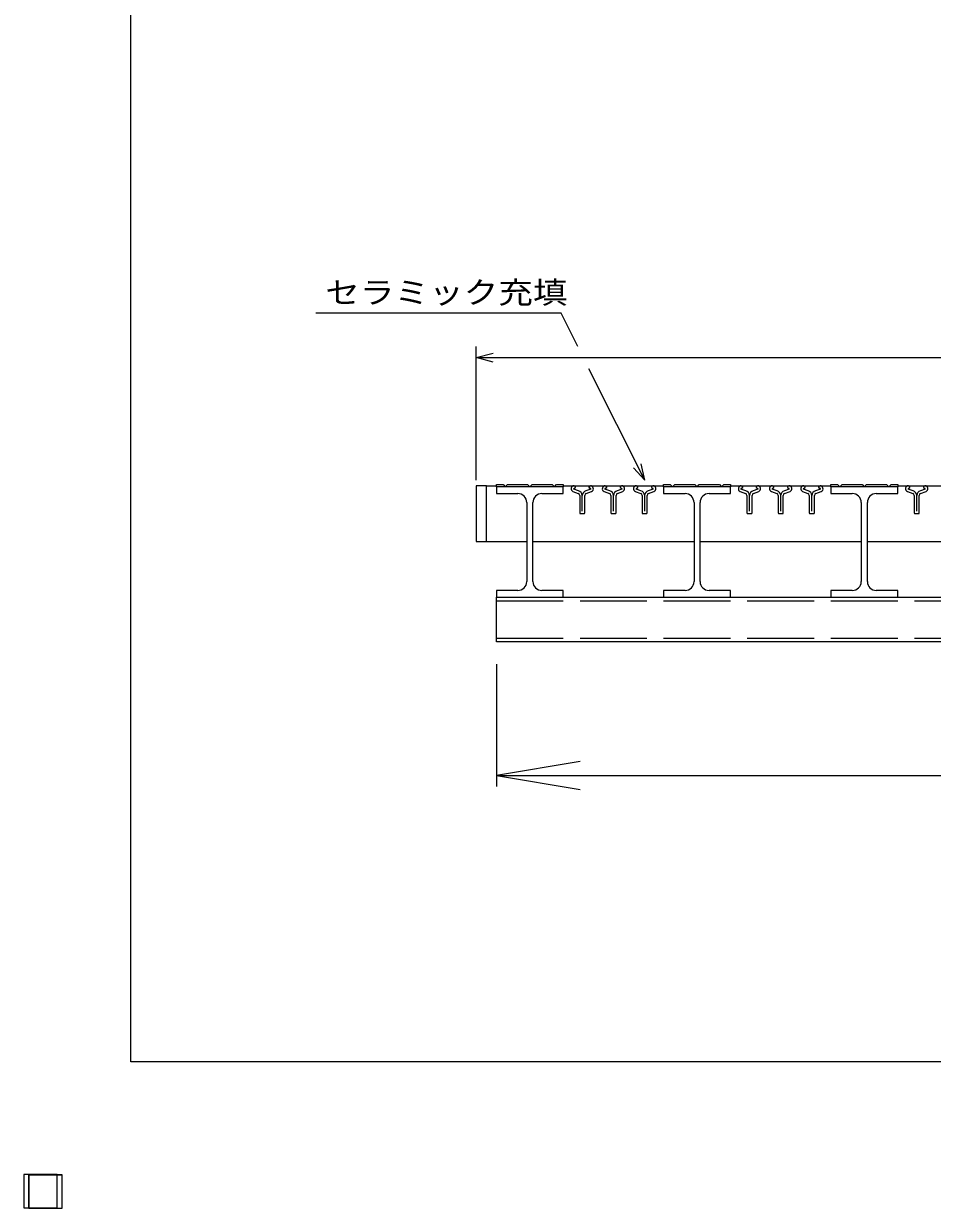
# Model space of a CAD drawing. Units: millimetres at full size, sheet at 1:10; details may follow other scales. Extents: x -1820 to 1736, y -1283 to 1048.
# Drawn here: x -1820 to -1005, y -1283 to -220 of the extents above; entities that cross this region are included whole.
import ezdxf
from ezdxf.enums import TextEntityAlignment as Align

# ---------------------------------------------------------------- set-up
doc = ezdxf.new("R2010")
doc.units = ezdxf.units.MM
doc.header["$LTSCALE"] = 10
doc.linetypes.add('DASHED', pattern=[7.5, 6, -1.5])
for name, color, linetype, lineweight in [('CADPAC_LAYER_0000', 150, 'Continuous', 25), ('CADPAC_LAYER_0016', 3, 'Continuous', 25), ('CADPAC_LAYER_0022', 4, 'Continuous', 25), ('CADPAC_LAYER_0032', 4, 'Continuous', 25)]:
    doc.layers.add(name, color=color, linetype=linetype, lineweight=lineweight)
doc.styles.add('ベクトル', font='')
doc.styles.get('ベクトル').set_extended_font_data('ベクトル')

# ---------------------------------------------------------------- blocks, each defined once
blk = doc.blocks.new('open_arrow')
at = {"color": 0, "linetype": 'Continuous', "lineweight": -2}
blk.add_lwpolyline([(7.5, 1.25), (0, 0), (7.5, -1.25)], dxfattribs=at)

msp = doc.modelspace()

# ---------------------------------------------------------------- linework, layer by layer
at = {"layer": 'CADPAC_LAYER_0000'}
for p, q in [((-1724, -1151.5), (-1724, 1048.5)), ((1736, -1151.5), (-1724, -1151.5))]:
    msp.add_line(p, q, dxfattribs=at)
at = {"layer": 'CADPAC_LAYER_0016'}
for p, q in [((-1414, -634.5), (-1414, -684.5)), ((-1405, -634.5), (-1414, -634.5)), ((-1405, -684.5), (-1405, -634.5)), ((-1405, -634.5), (-1396, -634.5)), ((-1396, -635.5), (-1396, -633.5)), ((-1396, -633.5), (-1390, -633.5)), ((-1396, -635.5), (-1396, -641.5)), ((-1336, -635.5), (-1396, -635.5)), ((-1390, -633.5), (-1388, -635.5)), ((-1388, -635.5), (-1386, -633.5)), ((-1386, -633.5), (-1368, -633.5)), ((-1368, -633.5), (-1366, -635.5)), ((-1366, -635.5), (-1364, -633.5)), ((-1364, -633.5), (-1346, -633.5)), ((-1346, -633.5), (-1344, -635.5)), ((-1344, -635.5), (-1342, -633.5)), ((-1342, -633.5), (-1336, -633.5)), ((-1336, -633.5), (-1336, -635.5)), ((-1336, -634.5), (-1246, -634.5)), ((-1336, -641.5), (-1336, -635.5)), ((-1322.3, -639.03), (-1326.62, -637.51)), ((-1326.46, -636.81), (-1325.02, -636.11)), ((-1325.02, -636.11), (-1325.02, -635.88)), ((-1311.4, -637.51), (-1315.72, -639.03)), ((-1313, -635.88), (-1313, -636.11)), ((-1313, -636.11), (-1311.56, -636.81)), ((-1294.3, -639.03), (-1298.62, -637.51)), ((-1298.46, -636.81), (-1297.02, -636.11)), ((-1297.02, -636.11), (-1297.02, -635.88)), ((-1283.4, -637.51), (-1287.72, -639.03)), ((-1285, -635.88), (-1285, -636.11)), ((-1285, -636.11), (-1283.56, -636.81)), ((-1266.3, -639.03), (-1270.62, -637.51)), ((-1270.46, -636.81), (-1269.02, -636.11)), ((-1269.02, -636.11), (-1269.02, -635.88)), ((-1255.4, -637.51), (-1259.72, -639.03)), ((-1257, -635.88), (-1257, -636.11)), ((-1257, -636.11), (-1255.56, -636.81)), ((-1246, -635.5), (-1246, -633.5)), ((-1246, -633.5), (-1240, -633.5)), ((-1246, -635.5), (-1246, -641.5)), ((-1186, -635.5), (-1246, -635.5)), ((-1240, -633.5), (-1238, -635.5)), ((-1238, -635.5), (-1236, -633.5)), ((-1236, -633.5), (-1218, -633.5)), ((-1218, -633.5), (-1216, -635.5)), ((-1216, -635.5), (-1214, -633.5)), ((-1214, -633.5), (-1196, -633.5)), ((-1196, -633.5), (-1194, -635.5)), ((-1194, -635.5), (-1192, -633.5)), ((-1192, -633.5), (-1186, -633.5)), ((-1186, -633.5), (-1186, -635.5)), ((-1186, -634.5), (-1096, -634.5)), ((-1186, -641.5), (-1186, -635.5)), ((-1172.3, -639.03), (-1176.62, -637.51)), ((-1176.46, -636.81), (-1175.02, -636.11)), ((-1175.02, -636.11), (-1175.02, -635.88)), ((-1161.4, -637.51), (-1165.72, -639.03)), ((-1163, -635.88), (-1163, -636.11)), ((-1163, -636.11), (-1161.56, -636.81)), ((-1144.3, -639.03), (-1148.62, -637.51)), ((-1148.46, -636.81), (-1147.02, -636.11)), ((-1147.02, -636.11), (-1147.02, -635.88)), ((-1133.4, -637.51), (-1137.72, -639.03)), ((-1135, -635.88), (-1135, -636.11)), ((-1135, -636.11), (-1133.56, -636.81)), ((-1116.3, -639.03), (-1120.62, -637.51)), ((-1120.46, -636.81), (-1119.02, -636.11)), ((-1119.02, -636.11), (-1119.02, -635.88)), ((-1105.4, -637.51), (-1109.72, -639.03)), ((-1107, -635.88), (-1107, -636.11)), ((-1107, -636.11), (-1105.56, -636.81)), ((-1096, -635.5), (-1096, -633.5)), ((-1096, -633.5), (-1090, -633.5)), ((-1096, -635.5), (-1096, -641.5)), ((-1036, -635.5), (-1096, -635.5)), ((-1090, -633.5), (-1088, -635.5)), ((-1088, -635.5), (-1086, -633.5)), ((-1086, -633.5), (-1068, -633.5)), ((-1068, -633.5), (-1066, -635.5)), ((-1066, -635.5), (-1064, -633.5)), ((-1064, -633.5), (-1046, -633.5)), ((-1046, -633.5), (-1044, -635.5)), ((-1044, -635.5), (-1042, -633.5)), ((-1042, -633.5), (-1036, -633.5)), ((-1036, -633.5), (-1036, -635.5)), ((-1036, -634.5), (-946, -634.5)), ((-1036, -641.5), (-1036, -635.5)), ((-1022.3, -639.03), (-1026.62, -637.51)), ((-1026.46, -636.81), (-1025.02, -636.11)), ((-1025.02, -636.11), (-1025.02, -635.88)), ((-1011.4, -637.51), (-1015.72, -639.03)), ((-1013, -635.88), (-1013, -636.11)), ((-1013, -636.11), (-1011.56, -636.81)), ((-1396, -641.5), (-1376.75, -641.5)), ((-1355.25, -641.5), (-1336, -641.5)), ((-1327.38, -639.68), (-1322.51, -641.39)), ((-1321.31, -643.09), (-1321.31, -658.81)), ((-1319, -657.21), (-1319, -643.14)), ((-1316.71, -658.81), (-1316.71, -643.09)), ((-1315.51, -641.39), (-1310.64, -639.68)), ((-1299.38, -639.68), (-1294.51, -641.39)), ((-1293.31, -643.09), (-1293.31, -658.81)), ((-1291, -657.21), (-1291, -643.14)), ((-1288.71, -658.81), (-1288.71, -643.09)), ((-1287.51, -641.39), (-1282.64, -639.68)), ((-1271.38, -639.68), (-1266.51, -641.39)), ((-1265.31, -643.09), (-1265.31, -658.81)), ((-1263, -657.21), (-1263, -643.14)), ((-1260.71, -658.81), (-1260.71, -643.09)), ((-1259.51, -641.39), (-1254.64, -639.68)), ((-1246, -641.5), (-1226.75, -641.5)), ((-1205.25, -641.5), (-1186, -641.5)), ((-1177.38, -639.68), (-1172.51, -641.39)), ((-1171.31, -643.09), (-1171.31, -658.81)), ((-1169, -657.21), (-1169, -643.14)), ((-1166.71, -658.81), (-1166.71, -643.09)), ((-1165.51, -641.39), (-1160.64, -639.68)), ((-1149.38, -639.68), (-1144.51, -641.39)), ((-1143.31, -643.09), (-1143.31, -658.81)), ((-1141, -657.21), (-1141, -643.14)), ((-1138.71, -658.81), (-1138.71, -643.09)), ((-1137.51, -641.39), (-1132.64, -639.68)), ((-1121.38, -639.68), (-1116.51, -641.39)), ((-1115.31, -643.09), (-1115.31, -658.81)), ((-1113, -657.21), (-1113, -643.14)), ((-1110.71, -658.81), (-1110.71, -643.09)), ((-1109.51, -641.39), (-1104.64, -639.68)), ((-1096, -641.5), (-1076.75, -641.5)), ((-1055.25, -641.5), (-1036, -641.5)), ((-1027.38, -639.68), (-1022.51, -641.39)), ((-1021.31, -643.09), (-1021.31, -658.81)), ((-1019, -657.21), (-1019, -643.14)), ((-1016.71, -658.81), (-1016.71, -643.09)), ((-1015.51, -641.39), (-1010.64, -639.68)), ((-1368.75, -649.5), (-1368.75, -720.5)), ((-1363.25, -720.5), (-1363.25, -649.5)), ((-1218.75, -649.5), (-1218.75, -720.5)), ((-1213.25, -720.5), (-1213.25, -649.5)), ((-1068.75, -649.5), (-1068.75, -720.5)), ((-1063.25, -720.5), (-1063.25, -649.5)), ((-1320.61, -659.51), (-1317.41, -659.51)), ((-1292.61, -659.51), (-1289.41, -659.51)), ((-1264.61, -659.51), (-1261.41, -659.51)), ((-1170.61, -659.51), (-1167.41, -659.51)), ((-1142.61, -659.51), (-1139.41, -659.51)), ((-1114.61, -659.51), (-1111.41, -659.51)), ((-1020.61, -659.51), (-1017.41, -659.51)), ((-1414, -684.5), (-1405, -684.5)), ((-1405, -684.5), (-1368.75, -684.5)), ((-1363.25, -684.5), (-1218.75, -684.5)), ((-1213.25, -684.5), (-1068.75, -684.5)), ((-1063.25, -684.5), (-918.75, -684.5)), ((-1376.75, -728.5), (-1396, -728.5)), ((-1396, -728.5), (-1396, -734.5)), ((-1336, -728.5), (-1355.25, -728.5)), ((-1336, -734.5), (-1336, -728.5)), ((-1226.75, -728.5), (-1246, -728.5)), ((-1246, -728.5), (-1246, -734.5)), ((-1186, -728.5), (-1205.25, -728.5)), ((-1186, -734.5), (-1186, -728.5)), ((-1076.75, -728.5), (-1096, -728.5)), ((-1096, -728.5), (-1096, -734.5)), ((-1036, -728.5), (-1055.25, -728.5)), ((-1036, -734.5), (-1036, -728.5)), ((-1396, -734.5), (-1336, -734.5)), ((-1396, -734.5), (-436, -734.5)), ((-1396, -774.5), (-1396, -734.5)), ((-1246, -734.5), (-1186, -734.5)), ((-1096, -734.5), (-1036, -734.5)), ((-436, -774.5), (-1396, -774.5)), ((-1815.5, -1252.95), (-1785.5, -1252.95)), ((-1815.5, -1282.95), (-1815.5, -1252.95)), ((-1815.5, -1252.95), (-1785.5, -1252.95)), ((-1815.5, -1282.95), (-1815.5, -1252.95)), ((-1815.5, -1252.95), (-1785.5, -1252.95)), ((-1815.5, -1282.95), (-1815.5, -1252.95)), ((-1815.5, -1252.95), (-1785.5, -1252.95)), ((-1815.5, -1282.95), (-1815.5, -1252.95)), ((-1815.5, -1252.95), (-1785.5, -1252.95)), ((-1815.5, -1282.95), (-1815.5, -1252.95)), ((-1785.5, -1282.95), (-1785.5, -1252.95)), ((-1785.5, -1282.95), (-1785.5, -1252.95)), ((-1785.5, -1282.95), (-1785.5, -1252.95)), ((-1785.5, -1282.95), (-1785.5, -1252.95)), ((-1785.5, -1282.95), (-1785.5, -1252.95)), ((-1815.5, -1282.95), (-1785.5, -1282.95)), ((-1815.5, -1282.95), (-1785.5, -1282.95)), ((-1815.5, -1282.95), (-1785.5, -1282.95)), ((-1815.5, -1282.95), (-1785.5, -1282.95)), ((-1815.5, -1282.95), (-1785.5, -1282.95))]:
    msp.add_line(p, q, dxfattribs=at)
at = {"layer": 'CADPAC_LAYER_0016', "linetype": 'DASHED'}
for p, q in [((-1396, -737.7), (-436, -737.7)), ((-1396, -771.3), (-436, -771.3))]:
    msp.add_line(p, q, dxfattribs=at)
at = {"layer": 'CADPAC_LAYER_0016'}
for centre, radius, start, end in [((-1326.31, -637.2), 2.7, 90.98, 246.68), ((-1326.29, -637.22), 0.44, 111.91, 222.33), ((-1326.47, -635.95), 1.45, 2.5, 85.55), ((-1311.55, -635.95), 1.45, 94.45, 177.5), ((-1311.71, -637.2), 2.7, 293.32, 89.02002), ((-1311.73, -637.22), 0.44, 317.67, 68.08999), ((-1298.31, -637.2), 2.7, 90.98, 246.68), ((-1298.29, -637.22), 0.44, 111.91, 222.33), ((-1298.47, -635.95), 1.45, 2.5, 85.55), ((-1283.55, -635.95), 1.45, 94.45, 177.5), ((-1283.71, -637.2), 2.7, 293.32, 89.02002), ((-1283.73, -637.22), 0.44, 317.67, 68.08999), ((-1270.31, -637.2), 2.7, 90.98, 246.68), ((-1270.29, -637.22), 0.44, 111.91, 222.33), ((-1270.47, -635.95), 1.45, 2.5, 85.55), ((-1255.55, -635.95), 1.45, 94.45, 177.5), ((-1255.71, -637.2), 2.7, 293.32, 89.02002), ((-1255.73, -637.22), 0.44, 317.67, 68.08999), ((-1176.31, -637.2), 2.7, 90.98, 246.68), ((-1176.29, -637.22), 0.44, 111.91, 222.33), ((-1176.47, -635.95), 1.45, 2.5, 85.55), ((-1161.55, -635.95), 1.45, 94.45, 177.5), ((-1161.71, -637.2), 2.7, 293.32, 89.02002), ((-1161.73, -637.22), 0.44, 317.67, 68.08999), ((-1148.31, -637.2), 2.7, 90.98, 246.68), ((-1148.29, -637.22), 0.44, 111.91, 222.33), ((-1148.47, -635.95), 1.45, 2.5, 85.55), ((-1133.55, -635.95), 1.45, 94.45, 177.5), ((-1133.71, -637.2), 2.7, 293.32, 89.02002), ((-1133.73, -637.22), 0.44, 317.67, 68.08999), ((-1120.31, -637.2), 2.7, 90.98, 246.68), ((-1120.29, -637.22), 0.44, 111.91, 222.33), ((-1120.47, -635.95), 1.45, 2.5, 85.55), ((-1105.55, -635.95), 1.45, 94.45, 177.5), ((-1105.71, -637.2), 2.7, 293.32, 89.02002), ((-1105.73, -637.22), 0.44, 317.67, 68.08999), ((-1026.31, -637.2), 2.7, 90.98, 246.68), ((-1026.29, -637.22), 0.44, 111.91, 222.33), ((-1026.47, -635.95), 1.45, 2.5, 85.55), ((-1011.55, -635.95), 1.45, 94.45, 177.5), ((-1011.71, -637.2), 2.7, 293.32, 89.02002), ((-1011.73, -637.22), 0.44, 317.67, 68.08999), ((-1376.75, -649.5), 8, 0, 90), ((-1355.25, -649.5), 8, 90, 180), ((-1323.11, -643.09), 1.8, 0, 70.58), ((-1323.59, -643.44), 4.6, 3.78, 73.7), ((-1314.43, -643.44), 4.6, 106.3, 176.22), ((-1314.91, -643.09), 1.8, 109.42, 180), ((-1295.11, -643.09), 1.8, 0, 70.58), ((-1295.59, -643.44), 4.6, 3.78, 73.7), ((-1286.43, -643.44), 4.6, 106.3, 176.22), ((-1286.91, -643.09), 1.8, 109.42, 180), ((-1267.11, -643.09), 1.8, 0, 70.58), ((-1267.59, -643.44), 4.6, 3.78, 73.7), ((-1258.43, -643.44), 4.6, 106.3, 176.22), ((-1258.91, -643.09), 1.8, 109.42, 180), ((-1226.75, -649.5), 8, 0, 90), ((-1205.25, -649.5), 8, 90, 180), ((-1173.11, -643.09), 1.8, 0, 70.58), ((-1173.59, -643.44), 4.6, 3.78, 73.7), ((-1164.43, -643.44), 4.6, 106.3, 176.22), ((-1164.91, -643.09), 1.8, 109.42, 180), ((-1145.11, -643.09), 1.8, 0, 70.58), ((-1145.59, -643.44), 4.6, 3.78, 73.7), ((-1136.43, -643.44), 4.6, 106.3, 176.22), ((-1136.91, -643.09), 1.8, 109.42, 180), ((-1117.11, -643.09), 1.8, 0, 70.58), ((-1117.59, -643.44), 4.6, 3.78, 73.7), ((-1108.43, -643.44), 4.6, 106.3, 176.22), ((-1108.91, -643.09), 1.8, 109.42, 180), ((-1076.75, -649.5), 8, 0, 90), ((-1055.25, -649.5), 8, 90, 180), ((-1023.11, -643.09), 1.8, 0, 70.58), ((-1023.59, -643.44), 4.6, 3.78, 73.7), ((-1014.43, -643.44), 4.6, 106.3, 176.22), ((-1014.91, -643.09), 1.8, 109.42, 180), ((-1320.61, -658.81), 0.7, 180, 270), ((-1317.41, -658.81), 0.7, 270, 0), ((-1292.61, -658.81), 0.7, 180, 270), ((-1289.41, -658.81), 0.7, 270, 0), ((-1264.61, -658.81), 0.7, 180, 270), ((-1261.41, -658.81), 0.7, 270, 0), ((-1170.61, -658.81), 0.7, 180, 270), ((-1167.41, -658.81), 0.7, 270, 0), ((-1142.61, -658.81), 0.7, 180, 270), ((-1139.41, -658.81), 0.7, 270, 0), ((-1114.61, -658.81), 0.7, 180, 270), ((-1111.41, -658.81), 0.7, 270, 0), ((-1020.61, -658.81), 0.7, 180, 270), ((-1017.41, -658.81), 0.7, 270, 0), ((-1376.75, -720.5), 8, 270, 0), ((-1355.25, -720.5), 8, 180, 270), ((-1226.75, -720.5), 8, 270, 0), ((-1205.25, -720.5), 8, 180, 270), ((-1076.75, -720.5), 8, 270, 0), ((-1055.25, -720.5), 8, 180, 270)]:
    msp.add_arc(centre, radius, start, end, dxfattribs=at)
at = {"layer": 'CADPAC_LAYER_0022'}
for p, q in [((-1338, -479.5), (-1558, -479.5)), ((-1323, -509.5), (-1338, -479.5)), ((-1414, -629.5), (-1414, -509.5)), ((-1414, -519.5), (-1399, -515.5)), ((-1399, -523.5), (-1414, -519.5)), ((-1414, -519.5), (-418, -519.5)), ((-1263, -629.5), (-1313, -529.5)), ((-1263, -629.5), (-1266, -614.9)), ((-1263, -629.5), (-1273, -618.5)), ((-1396, -794.5), (-1396, -904.5)), ((-1396, -894.5), (-436, -894.5))]:
    msp.add_line(p, q, dxfattribs=at)
at = {"layer": 'CADPAC_LAYER_0022', "color": 2}
for p, q in [((-1785.5, -1252.95), (-1815.5, -1252.95)), ((-1815.5, -1252.95), (-1815.5, -1282.95)), ((-1785.5, -1252.95), (-1815.5, -1252.95)), ((-1815.5, -1252.95), (-1815.5, -1282.95)), ((-1785.5, -1252.95), (-1815.5, -1252.95)), ((-1815.5, -1252.95), (-1815.5, -1282.95)), ((-1785.5, -1282.95), (-1785.5, -1252.95)), ((-1785.5, -1282.95), (-1785.5, -1252.95)), ((-1785.5, -1282.95), (-1785.5, -1252.95)), ((-1815.5, -1282.95), (-1785.5, -1282.95)), ((-1815.5, -1282.95), (-1785.5, -1282.95)), ((-1815.5, -1282.95), (-1785.5, -1282.95))]:
    msp.add_line(p, q, dxfattribs=at)
at = {"layer": 'CADPAC_LAYER_0032'}
for p, q in [((-1790, -1252.5), (-1820, -1252.5)), ((-1820, -1252.5), (-1820, -1282.5)), ((-1790, -1252.5), (-1820, -1252.5)), ((-1820, -1252.5), (-1820, -1282.5)), ((-1790, -1252.5), (-1820, -1252.5)), ((-1820, -1252.5), (-1820, -1282.5)), ((-1790, -1252.5), (-1820, -1252.5)), ((-1820, -1252.5), (-1820, -1282.5)), ((-1790, -1252.5), (-1820, -1252.5)), ((-1820, -1252.5), (-1820, -1282.5)), ((-1790, -1282.5), (-1790, -1252.5)), ((-1790, -1282.5), (-1790, -1252.5)), ((-1790, -1282.5), (-1790, -1252.5)), ((-1790, -1282.5), (-1790, -1252.5)), ((-1790, -1282.5), (-1790, -1252.5)), ((-1820, -1282.5), (-1790, -1282.5)), ((-1820, -1282.5), (-1790, -1282.5)), ((-1820, -1282.5), (-1790, -1282.5)), ((-1820, -1282.5), (-1790, -1282.5)), ((-1820, -1282.5), (-1790, -1282.5))]:
    msp.add_line(p, q, dxfattribs=at)

# ---------------------------------------------------------------- block references
at = {"layer": 'CADPAC_LAYER_0022', "xscale": 10, "yscale": 10}
msp.add_blockref('open_arrow', (-1396, -894.5), dxfattribs=at)

# ---------------------------------------------------------------- texts
at = {"layer": 'CADPAC_LAYER_0022', "color": 2, "style": 'ベクトル', "width": 1.15}
msp.add_text('セラミック充填', height=19.79, dxfattribs=at).set_placement((-1549.5, -461), align=Align.MIDDLE_LEFT)

doc.saveas('drawing.dxf')
